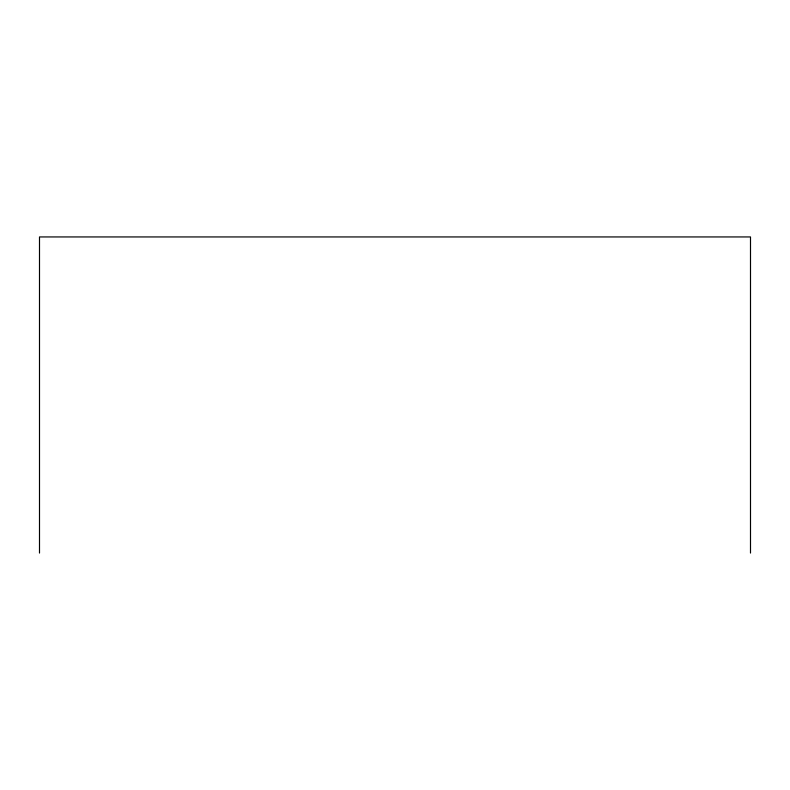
<?xml version="1.0" encoding="UTF-8"?>
<svg xmlns="http://www.w3.org/2000/svg" width="790" height="790" viewBox="0 0 790 790"><rect width="100%" height="100%" fill="white"/><g stroke="black" fill="none" stroke-linecap="round" stroke-linejoin="round"><path stroke-width="1.19" d="M750.5 553.059L750.5 236.941L39.5 236.941L39.5 553.059"/></g></svg>
